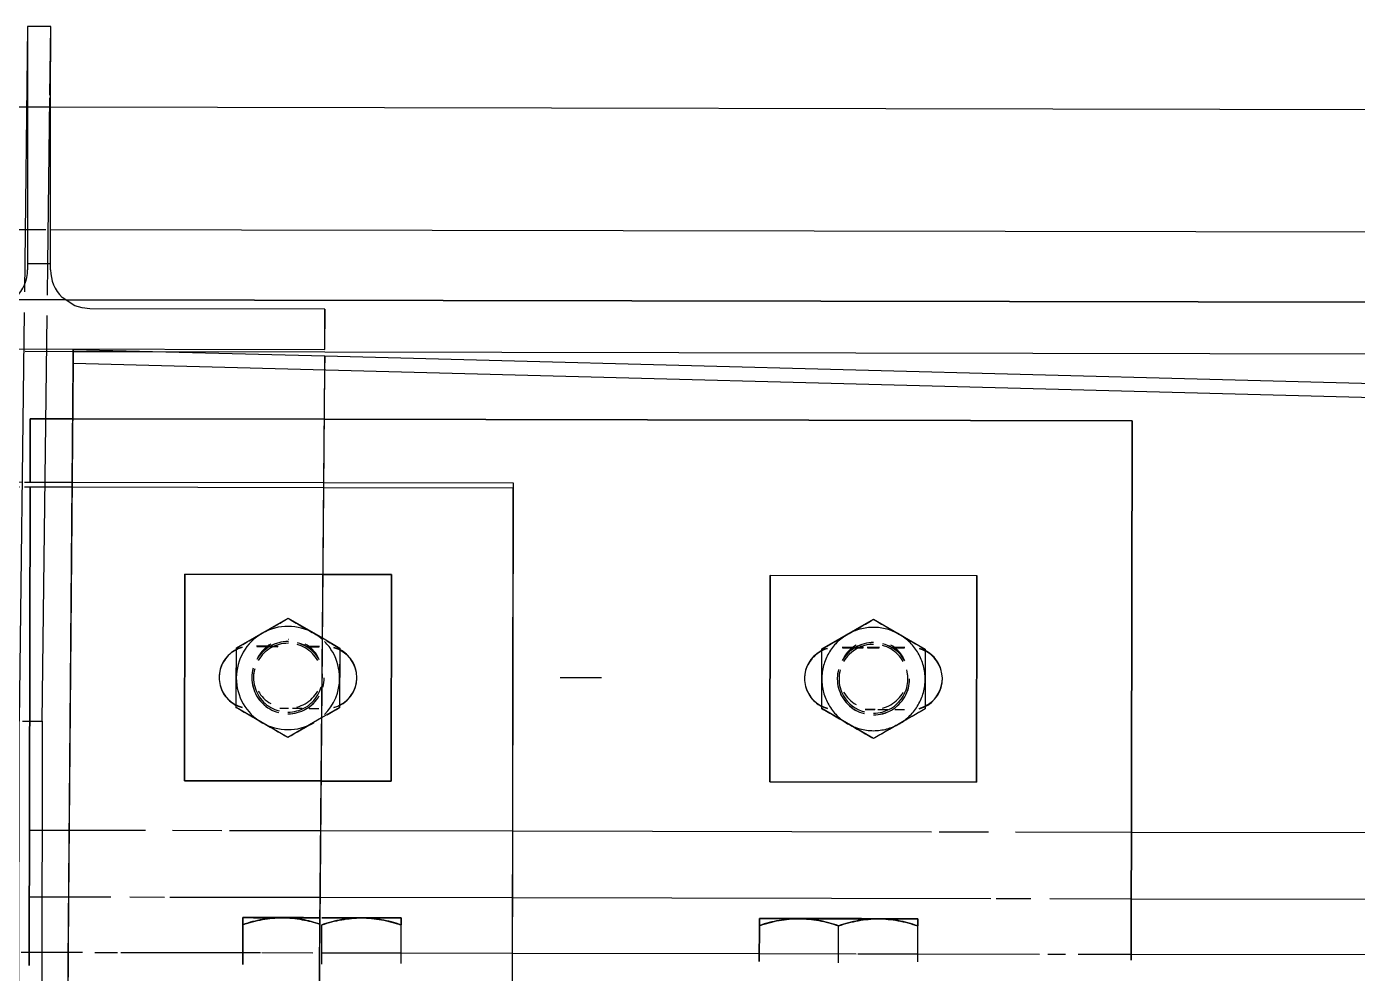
# Model space of a CAD drawing. Header units: metres. Extents: x -354 to -91, y 3 to 562.
# Drawn here: x -225.5179 to -225.1315, y 509.6448 to 509.9198 of the extents above; entities that cross this region are included whole.
import ezdxf

# ---------------------------------------------------------------- set-up
doc = ezdxf.new("R2010")
doc.units = ezdxf.units.M
doc.layers.add('A-GENM', color=7, linetype='Continuous', lineweight=25)

# ---------------------------------------------------------------- blocks, each defined once
blk = doc.blocks.new('T2DPAA-T2D-C3S-RW-M2D-100010_dwg-40802999-DRG-2873034 - CONSTRUCTION SEQUENCE STAGE A8')
at = {"color": 254, "lineweight": 25, "true_color": 0xd0d0d0}
for p, q in [((26.48764, -638.28896), (26.48472, -638.27789)), ((26.49076, -638.30079), (26.48764, -638.28896)), ((26.49473, -638.31585), (26.49217, -638.30614)), ((26.50626, -638.35954), (26.49513, -638.31736)), ((26.52052, -638.41358), (26.50626, -638.35954)), ((26.55594, -638.54784), (26.52052, -638.41358)), ((26.5589, -638.55906), (26.55634, -638.54935)), ((26.56636, -638.5873), (26.56032, -638.56441)), ((26.75524, -639.30314), (26.56636, -638.5873))]:
    blk.add_line(p, q, dxfattribs=at)
blk = doc.blocks.new('T2DPAA-T2D-PWC-RW-M2D-100010_RoadDesign_rvt-1-DRG-2873034 - CONSTRUCTION SEQUENCE STAGE A8')
at = {"color": 254, "lineweight": 25, "true_color": 0xd0d0d0, "rotation": 75.11694444444437}
blk.add_blockref('T2DPAA-T2D-C3S-RW-M2D-100010_dwg-40802999-DRG-2873034 - CONSTRUCTION SEQUENCE STAGE A8', (-1722.33704, 648.01046), dxfattribs=at)
blk = doc.blocks.new('T2D Feature Wall Adaptive V6 - 1_160 Slope-67396104-DRG-2873034 - CONSTRUCTION SEQUENCE STAGE A8')
at = {"layer": 'A-GENM', "color": 253, "true_color": 0xa3a3a3}
for p, q in [((-0.23538, 0.03014), (-0.23549, -1.16291)), ((-0.2, -1.16285), (-0.2, 0.0302)), ((-0.02547, -0.8487), (-0.0254, -0.10837)), ((0.01, -0.8487), (0.01, -0.63276)), ((-0.02547, -0.88238), (-0.02547, -0.8487)), ((0.01, -0.86417), (0.01, -0.8487)), ((0.01, -0.87294), (0.01, -0.86778)), ((0.01, -0.91071), (0.01, -0.87536)), ((-0.02547, -0.90454), (-0.02547, -0.89025)), ((-0.02549, -1.02837), (-0.02547, -0.90677)), ((0.01, -0.92806), (0.01, -0.91071)), ((0.01, -0.95671), (0.01, -0.92854)), ((0.01, -1.02837), (0.01, -0.95671)), ((-0.02549, -1.08413), (-0.02549, -1.02837)), ((0.01, -1.06071), (0.01, -1.02837)), ((0.01, -1.08371), (0.01, -1.06071)), ((-0.02549, -1.11063), (-0.02549, -1.08413)), ((0.01, -1.10112), (0.01, -1.08637)), ((0.01, -1.10671), (0.01, -1.10153)), ((0.01, -1.14205), (0.01, -1.10671)), ((-0.0255, -1.12714), (-0.02549, -1.11285)), ((-0.0255, -1.15713), (-0.0255, -1.13501)), ((0.01, -1.14963), (0.01, -1.14307)), ((0.01, -1.15737), (0.01, -1.15324)), ((-0.0255, -1.1687), (-0.0255, -1.15713)), ((0.01, -1.1687), (0.01, -1.15737)), ((-0.23549, -1.16291), (-0.2355, -1.16922)), ((-0.2, -1.16955), (-0.2, -1.16423)), ((-0.2355, -1.16922), (-0.23553, -1.48221)), ((-0.2, -1.48221), (-0.2, -1.16955)), ((0.01, -1.17108), (0.01, -1.1687))]:
    blk.add_line(p, q, dxfattribs=at)
blk = doc.blocks.new('Adaptive point Fascia Panel Bracket - Type T04-V5-DRG-2873034 - CONSTRUCTION SEQUENCE STAGE A8')
at = {"layer": 'A-GENM', "color": 253, "true_color": 0xa3a3a3}
for p, q in [((-1098.66931, 509.78752), (-1098.66928, 509.80581)), ((-1098.66927, 509.80581), (-1098.66931, 509.78752)), ((-1098.66928, 509.80581), (-1098.66927, 509.80591)), ((-1098.6569, 509.80579), (-1098.66928, 509.80581)), ((-1098.6569, 509.80589), (-1098.66927, 509.80591)), ((-1098.58389, 509.80576), (-1098.6569, 509.80589)), ((-1098.58389, 509.80566), (-1098.6569, 509.80579)), ((-1098.34928, 509.80534), (-1098.58389, 509.80576)), ((-1098.34928, 509.80524), (-1098.58389, 509.80566)), ((-1098.34955, 509.64856), (-1098.34928, 509.80524)), ((-1098.34928, 509.80524), (-1098.34955, 509.64856)), ((-1098.34928, 509.80534), (-1098.34928, 509.80524)), ((-1098.66956, 509.64704), (-1098.66931, 509.78603)), ((-1098.66931, 509.78603), (-1098.66956, 509.64704)), ((-1098.62446, 509.70073), (-1098.62436, 509.76071)), ((-1098.62436, 509.76071), (-1098.62446, 509.70071)), ((-1098.62436, 509.76073), (-1098.58428, 509.76066)), ((-1098.62436, 509.76073), (-1098.62436, 509.76071)), ((-1098.58428, 509.76064), (-1098.62436, 509.76071)), ((-1098.58428, 509.76066), (-1098.56436, 509.76062)), ((-1098.56436, 509.76061), (-1098.58428, 509.76064)), ((-1098.56436, 509.76061), (-1098.56446, 509.70063)), ((-1098.56446, 509.70061), (-1098.56436, 509.76061)), ((-1098.56436, 509.76062), (-1098.56436, 509.76061)), ((-1098.45446, 509.70043), (-1098.45436, 509.76041)), ((-1098.45436, 509.76041), (-1098.45446, 509.70041)), ((-1098.45436, 509.76043), (-1098.39436, 509.76032)), ((-1098.45436, 509.76043), (-1098.45436, 509.76041)), ((-1098.39436, 509.7603), (-1098.45436, 509.76041)), ((-1098.39436, 509.76032), (-1098.39446, 509.70032)), ((-1098.39446, 509.7003), (-1098.39436, 509.7603)), ((-1098.39436, 509.76032), (-1098.39436, 509.7603)), ((-1098.60939, 509.73935), (-1098.59438, 509.74798)), ((-1098.59438, 509.74798), (-1098.58443, 509.74221)), ((-1098.59438, 509.74798), (-1098.59438, 509.74791)), ((-1098.43939, 509.73904), (-1098.42438, 509.74768)), ((-1098.42438, 509.74768), (-1098.40939, 509.73899)), ((-1098.42438, 509.74768), (-1098.42438, 509.74761)), ((-1098.58443, 509.74221), (-1098.57939, 509.73929)), ((-1098.60942, 509.72203), (-1098.60939, 509.73935)), ((-1098.60939, 509.73935), (-1098.60939, 509.73928)), ((-1098.59964, 509.73979), (-1098.60351, 509.73979)), ((-1098.60341, 509.73969), (-1098.59974, 509.73969)), ((-1098.59974, 509.73969), (-1098.59735, 509.73968)), ((-1098.59729, 509.73978), (-1098.59964, 509.73979)), ((-1098.58527, 509.73976), (-1098.58914, 509.73977)), ((-1098.58905, 509.73967), (-1098.58537, 509.73966)), ((-1098.57939, 509.73929), (-1098.57942, 509.72197)), ((-1098.57939, 509.73929), (-1098.57939, 509.73922)), ((-1098.43943, 509.72172), (-1098.43939, 509.73904)), ((-1098.43939, 509.73904), (-1098.4394, 509.73897)), ((-1098.42964, 509.73948), (-1098.43351, 509.73949)), ((-1098.43341, 509.73939), (-1098.42974, 509.73939)), ((-1098.42974, 509.73939), (-1098.42735, 509.73938)), ((-1098.42729, 509.73948), (-1098.42964, 509.73948)), ((-1098.4227, 509.73947), (-1098.42628, 509.73948)), ((-1098.42615, 509.73938), (-1098.42275, 509.73937)), ((-1098.41527, 509.73946), (-1098.41914, 509.73947)), ((-1098.41905, 509.73937), (-1098.41537, 509.73936)), ((-1098.40939, 509.73899), (-1098.40943, 509.72167)), ((-1098.40939, 509.73899), (-1098.4094, 509.73892)), ((-1098.60439, 509.73192), (-1098.60441, 509.73078)), ((-1098.58441, 509.73054), (-1098.5844, 509.73167)), ((-1098.50341, 509.73062), (-1098.51541, 509.73064)), ((-1098.4344, 509.73161), (-1098.43441, 509.73048)), ((-1098.41441, 509.73023), (-1098.4144, 509.73137)), ((-1098.60943, 509.72196), (-1098.60942, 509.72203)), ((-1098.59444, 509.71334), (-1098.60942, 509.72203)), ((-1098.59428, 509.72168), (-1098.59681, 509.72168)), ((-1098.59678, 509.72178), (-1098.59428, 509.72178)), ((-1098.59062, 509.72167), (-1098.5931, 509.72168)), ((-1098.59297, 509.72178), (-1098.59025, 509.72177)), ((-1098.58544, 509.72166), (-1098.58823, 509.72167)), ((-1098.58819, 509.72177), (-1098.58554, 509.72176)), ((-1098.57942, 509.72197), (-1098.58464, 509.71898)), ((-1098.57942, 509.72197), (-1098.57943, 509.7219)), ((-1098.42444, 509.71304), (-1098.43943, 509.72172)), ((-1098.43943, 509.72165), (-1098.43943, 509.72172)), ((-1098.42402, 509.72138), (-1098.42681, 509.72138)), ((-1098.42679, 509.72148), (-1098.42395, 509.72148)), ((-1098.40943, 509.72167), (-1098.42444, 509.71304)), ((-1098.42062, 509.72137), (-1098.4231, 509.72137)), ((-1098.42297, 509.72147), (-1098.42025, 509.72147)), ((-1098.41544, 509.72136), (-1098.41823, 509.72136)), ((-1098.41819, 509.72146), (-1098.41554, 509.72146)), ((-1098.40943, 509.72167), (-1098.40943, 509.7216)), ((-1098.58464, 509.71898), (-1098.59444, 509.71334)), ((-1098.59444, 509.71334), (-1098.59444, 509.71327)), ((-1098.42444, 509.71304), (-1098.42444, 509.71297)), ((-1098.58479, 509.70066), (-1098.62446, 509.70073)), ((-1098.62446, 509.70071), (-1098.62446, 509.70073)), ((-1098.62446, 509.70071), (-1098.58479, 509.70064)), ((-1098.56446, 509.70063), (-1098.58479, 509.70066)), ((-1098.58479, 509.70064), (-1098.56446, 509.70061)), ((-1098.56446, 509.70063), (-1098.56446, 509.70061)), ((-1098.39446, 509.70032), (-1098.45446, 509.70043)), ((-1098.45446, 509.70041), (-1098.45446, 509.70043)), ((-1098.45446, 509.70041), (-1098.39446, 509.7003)), ((-1098.39446, 509.70032), (-1098.39446, 509.7003)), ((-1098.60754, 509.65892), (-1098.60756, 509.64731)), ((-1098.60756, 509.64731), (-1098.60754, 509.65889)), ((-1098.58456, 509.64745), (-1098.58454, 509.65889)), ((-1098.58456, 509.64745), (-1098.58454, 509.65884)), ((-1098.56156, 509.64761), (-1098.56154, 509.65883)), ((-1098.56156, 509.64761), (-1098.56154, 509.65881)), ((-1098.45754, 509.65865), (-1098.45756, 509.6482)), ((-1098.45756, 509.6482), (-1098.45754, 509.65862)), ((-1098.43456, 509.64786), (-1098.43454, 509.65862)), ((-1098.43456, 509.64786), (-1098.43454, 509.65857)), ((-1098.41156, 509.64808), (-1098.41154, 509.65857)), ((-1098.41156, 509.64808), (-1098.41154, 509.65854))]:
    blk.add_line(p, q, dxfattribs=at)
for centre, major_axis, ratio, start_param, end_param in [((-1098.59441, 509.73058), (-0.015, 0.00018), 0.99998, 4.199243, 5.246441), ((-1098.42441, 509.73028), (-0.015, 0.00018), 0.99998, 4.984642, 5.246441), ((-1098.42441, 509.73028), (-0.015, 0.00018), 0.99998, 4.722842, 4.984642), ((-1098.42441, 509.73028), (-0.015, 0.00018), 0.99998, 4.461043, 4.722843), ((-1098.42441, 509.73028), (-0.015, 0.00018), 0.99998, 4.199244, 4.461043), ((-1098.59441, 509.73058), (-0.015, 0.00018), 0.99998, 5.246441, 6.293639), ((-1098.59441, 509.73068), (-0.0105, 0.00013), 0.99998, 4.984665, 5.77004), ((-1098.5944, 509.73179), (-0.01, 0.00012), 0.99998, 5.246441, 5.50824), ((-1098.59441, 509.73066), (-0.0105, 0.00013), 0.99998, 4.984641, 5.246441), ((-1098.59441, 509.73066), (-0.01, 0.00012), 0.99998, 4.984641, 5.246441), ((-1098.59441, 509.73068), (-0.0105, 0.00013), 0.99998, 4.722865, 4.984642), ((-1098.59441, 509.73066), (-0.0105, 0.00013), 0.99998, 4.722841, 4.984641), ((-1098.59441, 509.73066), (-0.01, 0.00012), 0.99998, 4.722842, 4.984641), ((-1098.59441, 509.73068), (-0.0105, 0.00013), 0.99998, 4.711977, 4.722842), ((-1098.59441, 509.73066), (-0.0105, 0.00013), 0.99998, 4.711955, 4.722842), ((-1098.59441, 509.73066), (-0.01, 0.00012), 0.99998, 4.71132, 4.722842), ((-1098.5944, 509.73179), (-0.01, 0.00012), 0.99998, 4.712724, 4.722842), ((-1098.59441, 509.73066), (-0.01, 0.00012), 0.99998, 4.199243, 4.459077), ((-1098.59441, 509.73068), (-0.0105, 0.00013), 0.99998, 4.199267, 4.458722), ((-1098.59441, 509.73066), (-0.0105, 0.00013), 0.99998, 4.199243, 4.459171), ((-1098.5944, 509.73179), (-0.01, 0.00012), 0.99998, 3.937444, 4.199243), ((-1098.59441, 509.73058), (-0.015, 0.00018), 0.99998, 3.992688, 4.199243), ((-1098.59441, 509.73058), (-0.015, 0.00018), 0.99998, 3.675644, 3.937444), ((-1098.42441, 509.73028), (-0.015, 0.00018), 0.99998, 5.50824, 5.77004), ((-1098.42441, 509.73028), (-0.015, 0.00018), 0.99998, 5.246441, 5.508241), ((-1098.42441, 509.73038), (-0.0105, 0.00013), 0.99998, 4.984665, 5.770039), ((-1098.42441, 509.73036), (-0.01, 0.00012), 0.99998, 4.722841, 5.50824), ((-1098.4244, 509.73149), (-0.01, 0.00012), 0.99998, 5.246441, 5.508241), ((-1098.42441, 509.73036), (-0.0105, 0.00013), 0.99998, 4.722843, 5.246441), ((-1098.42441, 509.73038), (-0.0105, 0.00013), 0.99998, 4.722865, 4.984642), ((-1098.42441, 509.73036), (-0.01, 0.00012), 0.99998, 4.199243, 4.459077), ((-1098.42441, 509.73036), (-0.0105, 0.00013), 0.99998, 3.937444, 4.459171), ((-1098.42441, 509.73038), (-0.0105, 0.00013), 0.99998, 4.199267, 4.458722), ((-1098.4244, 509.73149), (-0.01, 0.00012), 0.99998, 3.937444, 4.199243), ((-1098.42441, 509.73028), (-0.015, 0.00018), 0.99998, 3.937445, 4.199244), ((-1098.42441, 509.73028), (-0.015, 0.00018), 0.99998, 3.675645, 3.937445), ((-1098.60541, 509.7308), (-0.009, 0.00011), 0.99998, 5.246441, 6.293639), ((-1098.60541, 509.7307), (-0.009, 0.00011), 0.99998, 5.508241, 5.77004), ((-1098.60541, 509.7307), (-0.009, 0.00011), 0.99998, 5.246441, 5.508241), ((-1098.60541, 509.7307), (-0.009, 0.00011), 0.99998, 4.984641, 5.246441), ((-1098.60541, 509.7308), (-0.009, 0.00011), 0.99998, 4.984641, 5.246441), ((-1098.59441, 509.73066), (-0.0105, 0.00013), 0.99998, 5.50824, 5.77004), ((-1098.59441, 509.73066), (-0.01, 0.00012), 0.99998, 5.50824, 5.77004), ((-1098.5944, 509.73179), (-0.01, 0.00012), 0.99998, 5.50824, 5.77004), ((-1098.59441, 509.73066), (-0.0105, 0.00013), 0.99998, 5.246441, 5.508241), ((-1098.59441, 509.73066), (-0.01, 0.00012), 0.99998, 5.246441, 5.50824), ((-1098.59441, 509.73066), (-0.01, 0.00012), 0.99998, 3.937443, 4.199242), ((-1098.59441, 509.73068), (-0.0105, 0.00013), 0.99998, 3.675645, 4.199244), ((-1098.59441, 509.73066), (-0.0105, 0.00013), 0.99998, 3.937444, 4.199244), ((-1098.59441, 509.73066), (-0.01, 0.00012), 0.99998, 3.675644, 3.937443), ((-1098.5944, 509.73179), (-0.01, 0.00012), 0.99998, 3.675645, 3.937444), ((-1098.59441, 509.73066), (-0.0105, 0.00013), 0.99998, 3.675645, 3.937444), ((-1098.59441, 509.73058), (-0.015, 0.00018), 0.99998, 3.152046, 3.675644), ((-1098.58341, 509.73066), (-0.009, 0.00011), 0.99998, 1.843049, 4.461043), ((-1098.58341, 509.73076), (-0.009, 0.00011), 0.99998, 4.199244, 4.461043), ((-1098.58341, 509.73076), (-0.009, 0.00011), 0.99998, 3.937444, 4.199244), ((-1098.58341, 509.73076), (-0.009, 0.00011), 0.99998, 3.675645, 3.937444), ((-1098.43541, 509.7305), (-0.009, 0.00011), 0.99998, 5.246441, 6.293638), ((-1098.43541, 509.7304), (-0.009, 0.00011), 0.99998, 5.508241, 5.77004), ((-1098.43541, 509.7304), (-0.009, 0.00011), 0.99998, 4.984641, 5.50824), ((-1098.43541, 509.7305), (-0.009, 0.00011), 0.99998, 4.984641, 5.246441), ((-1098.42441, 509.73028), (-0.015, 0.00018), 0.99998, 5.77004, 6.031839), ((-1098.42441, 509.73036), (-0.0105, 0.00013), 0.99998, 5.50824, 5.77004), ((-1098.42441, 509.73036), (-0.01, 0.00012), 0.99998, 5.50824, 5.77004), ((-1098.4244, 509.73149), (-0.01, 0.00012), 0.99998, 5.508241, 5.77004), ((-1098.42441, 509.73036), (-0.0105, 0.00013), 0.99998, 5.246441, 5.508241), ((-1098.42441, 509.73036), (-0.01, 0.00012), 0.99998, 3.937444, 4.199243), ((-1098.42441, 509.73038), (-0.0105, 0.00013), 0.99998, 3.675645, 4.199244), ((-1098.42441, 509.73036), (-0.01, 0.00012), 0.99998, 3.675644, 3.937443), ((-1098.4244, 509.73149), (-0.01, 0.00012), 0.99998, 3.675645, 3.937444), ((-1098.42441, 509.73036), (-0.0105, 0.00013), 0.99998, 3.675645, 3.937444), ((-1098.42441, 509.73028), (-0.015, 0.00018), 0.99998, 3.413846, 3.675645), ((-1098.41341, 509.73036), (-0.009, 0.00011), 0.99998, 1.84305, 4.199244), ((-1098.41341, 509.73046), (-0.009, 0.00011), 0.99998, 4.199243, 4.461043), ((-1098.41341, 509.73036), (-0.009, 0.00011), 0.99998, 4.199243, 4.461043), ((-1098.41341, 509.73046), (-0.009, 0.00011), 0.99998, 3.413845, 4.199243), ((-1098.60541, 509.7307), (-0.009, 0.00011), 0.99998, 6.03184, 6.283186), ((-1098.60541, 509.7307), (-0.009, 0.00011), 0.99998, 5.77004, 6.031839), ((-1098.59441, 509.73068), (-0.0105, 0.00013), 0.99998, 6.033648, 6.283186), ((-1098.59441, 509.73066), (-0.0105, 0.00013), 0.99998, 6.031839, 6.283185), ((-1098.59441, 509.73066), (-0.01, 0.00012), 0.99998, 6.03184, 6.283186), ((-1098.58341, 509.73076), (-0.009, 0.00011), 0.99998, 3.413845, 3.675645), ((-1098.43541, 509.7304), (-0.009, 0.00011), 0.99998, 6.031839, 6.555438), ((-1098.43541, 509.7304), (-0.009, 0.00011), 0.99998, 5.77004, 6.03184), ((-1098.42441, 509.73028), (-0.015, 0.00018), 0.99998, 6.031839, 6.293639), ((-1098.42441, 509.73038), (-0.0105, 0.00013), 0.99998, 6.033648, 6.283186), ((-1098.42441, 509.73036), (-0.0105, 0.00013), 0.99998, 6.031839, 6.283185), ((-1098.42441, 509.73036), (-0.01, 0.00012), 0.99998, 6.031839, 6.293638), ((-1098.42441, 509.73036), (-0.01, 0.00012), 0.99998, 3.167737, 3.413845), ((-1098.42441, 509.73028), (-0.015, 0.00018), 0.99998, 3.152046, 3.413845), ((-1098.60541, 509.7307), (-0.009, 0.00011), 0.99998, 0.000001, 0.010454), ((-1098.60541, 509.7307), (-0.009, 0.00011), 0.99998, 0.010453, 0.272253), ((-1098.60541, 509.7308), (-0.009, 0.00011), 0.99998, 0.272253, 1.31945), ((-1098.59441, 509.73058), (-0.015, 0.00018), 0.99998, 0.010453, 1.057651), ((-1098.59441, 509.73068), (-0.0105, 0.00013), 0.99998, 0, 0.010453), ((-1098.59441, 509.73066), (-0.0105, 0.00013), 0.99998, 6.283185, 6.293638), ((-1098.59441, 509.73068), (-0.0105, 0.00013), 0.99998, 0.012258, 0.272252), ((-1098.59441, 509.73066), (-0.0105, 0.00013), 0.99998, 0.010453, 0.272252), ((-1098.59441, 509.73066), (-0.01, 0.00012), 0.99998, 0.000001, 0.010454), ((-1098.59441, 509.73066), (-0.01, 0.00012), 0.99998, 0.010454, 0.272253), ((-1098.5944, 509.73179), (-0.01, 0.00012), 0.99998, 6.283185, 6.293638), ((-1098.59441, 509.73066), (-0.01, 0.00012), 0.99998, 3.141592, 3.152045), ((-1098.5944, 509.73179), (-0.01, 0.00012), 0.99998, 3.141593, 3.152046), ((-1098.59441, 509.73066), (-0.0105, 0.00013), 0.99998, 2.890247, 3.152046), ((-1098.59441, 509.73068), (-0.0105, 0.00013), 0.99998, 2.890246, 3.141593), ((-1098.59441, 509.73068), (-0.0105, 0.00013), 0.99998, 3.141593, 3.152046), ((-1098.59441, 509.73058), (-0.015, 0.00018), 0.99998, 2.366647, 3.152046), ((-1098.58341, 509.73076), (-0.009, 0.00011), 0.99998, 2.628447, 2.890246), ((-1098.58341, 509.73076), (-0.009, 0.00011), 0.99998, 2.890247, 3.141593), ((-1098.58341, 509.73076), (-0.009, 0.00011), 0.99998, 3.141593, 3.152046), ((-1098.42441, 509.73028), (-0.015, 0.00018), 0.99998, 0.010453, 0.272253), ((-1098.42441, 509.73038), (-0.0105, 0.00013), 0.99998, 0, 0.010453), ((-1098.42441, 509.73036), (-0.0105, 0.00013), 0.99998, 6.283185, 6.293638), ((-1098.42441, 509.73038), (-0.0105, 0.00013), 0.99998, 0.012259, 0.272253), ((-1098.42441, 509.73036), (-0.0105, 0.00013), 0.99998, 0.010454, 0.534052), ((-1098.42441, 509.73036), (-0.01, 0.00012), 0.99998, 0.010454, 0.272253), ((-1098.4244, 509.73149), (-0.01, 0.00012), 0.99998, 6.283185, 6.293638), ((-1098.42441, 509.73036), (-0.01, 0.00012), 0.99998, 2.890247, 3.141593), ((-1098.42441, 509.73036), (-0.01, 0.00012), 0.99998, 3.141593, 3.152046), ((-1098.4244, 509.73149), (-0.01, 0.00012), 0.99998, 3.141593, 3.152046), ((-1098.42441, 509.73036), (-0.0105, 0.00013), 0.99998, 2.890246, 3.152046), ((-1098.42441, 509.73038), (-0.0105, 0.00013), 0.99998, 2.890246, 3.141593), ((-1098.42441, 509.73038), (-0.0105, 0.00013), 0.99998, 3.141593, 3.152046), ((-1098.41341, 509.73046), (-0.009, 0.00011), 0.99998, 1.84305, 3.141593), ((-1098.42441, 509.73028), (-0.015, 0.00018), 0.99998, 2.890246, 3.152046), ((-1098.41341, 509.73046), (-0.009, 0.00011), 0.99998, 3.141593, 3.152046), ((-1098.60541, 509.7307), (-0.009, 0.00011), 0.99998, 0.272254, 0.534053), ((-1098.60541, 509.7307), (-0.009, 0.00011), 0.99998, 0.534053, 0.795852), ((-1098.59441, 509.73066), (-0.0105, 0.00013), 0.99998, 0.272253, 0.534052), ((-1098.59441, 509.73068), (-0.0105, 0.00013), 0.99998, 0.274189, 0.534052), ((-1098.59441, 509.73066), (-0.01, 0.00012), 0.99998, 0.272254, 0.534053), ((-1098.59441, 509.73068), (-0.0105, 0.00013), 0.99998, 0.534052, 0.795852), ((-1098.59441, 509.73066), (-0.0105, 0.00013), 0.99998, 0.534052, 0.795852), ((-1098.59441, 509.73066), (-0.01, 0.00012), 0.99998, 0.534053, 0.795852), ((-1098.5944, 509.73179), (-0.01, 0.00012), 0.99998, 0.534052, 0.795852), ((-1098.5944, 509.73179), (-0.01, 0.00012), 0.99998, 0.795852, 1.057651), ((-1098.5944, 509.73179), (-0.01, 0.00012), 0.99998, 2.104849, 2.366649), ((-1098.59441, 509.73066), (-0.01, 0.00012), 0.99998, 2.366647, 2.628447), ((-1098.5944, 509.73179), (-0.01, 0.00012), 0.99998, 2.366648, 2.628448), ((-1098.59441, 509.73068), (-0.0105, 0.00013), 0.99998, 2.366647, 2.628447), ((-1098.59441, 509.73066), (-0.0105, 0.00013), 0.99998, 2.366648, 2.628448), ((-1098.59441, 509.73066), (-0.01, 0.00012), 0.99998, 2.628447, 2.890246), ((-1098.58341, 509.73076), (-0.009, 0.00011), 0.99998, 2.366647, 2.628447), ((-1098.43541, 509.7305), (-0.009, 0.00011), 0.99998, 0.272252, 1.31945), ((-1098.43541, 509.7304), (-0.009, 0.00011), 0.99998, 0.272253, 0.534052), ((-1098.43541, 509.7304), (-0.009, 0.00011), 0.99998, 0.534052, 0.795851), ((-1098.42441, 509.73028), (-0.015, 0.00018), 0.99998, 0.272252, 0.534052), ((-1098.42441, 509.73038), (-0.0105, 0.00013), 0.99998, 0.27419, 0.534053), ((-1098.42441, 509.73036), (-0.01, 0.00012), 0.99998, 0.272252, 0.534051), ((-1098.42441, 509.73038), (-0.0105, 0.00013), 0.99998, 0.534052, 0.795852), ((-1098.42441, 509.73036), (-0.0105, 0.00013), 0.99998, 0.534051, 0.795851), ((-1098.42441, 509.73036), (-0.01, 0.00012), 0.99998, 0.534051, 1.319449), ((-1098.4244, 509.73149), (-0.01, 0.00012), 0.99998, 0.534052, 0.795851), ((-1098.42441, 509.73036), (-0.01, 0.00012), 0.99998, 1.843049, 2.628447), ((-1098.4244, 509.73149), (-0.01, 0.00012), 0.99998, 2.366647, 2.628447), ((-1098.42441, 509.73038), (-0.0105, 0.00013), 0.99998, 2.366648, 2.888307), ((-1098.42441, 509.73036), (-0.0105, 0.00013), 0.99998, 2.366647, 2.890246), ((-1098.42441, 509.73036), (-0.01, 0.00012), 0.99998, 2.628447, 2.890246), ((-1098.42441, 509.73028), (-0.015, 0.00018), 0.99998, 2.628447, 2.890246), ((-1098.60541, 509.7307), (-0.009, 0.00011), 0.99998, 0.795851, 1.057651), ((-1098.60541, 509.7307), (-0.009, 0.00011), 0.99998, 1.05765, 1.31945), ((-1098.59441, 509.73068), (-0.0105, 0.00013), 0.99998, 0.795851, 1.319426), ((-1098.59441, 509.73066), (-0.0105, 0.00013), 0.99998, 0.795852, 1.057651), ((-1098.59441, 509.73066), (-0.01, 0.00012), 0.99998, 0.795852, 1.057652), ((-1098.59441, 509.73066), (-0.0105, 0.00013), 0.99998, 1.057651, 1.31945), ((-1098.59441, 509.73066), (-0.01, 0.00012), 0.99998, 1.057651, 1.31945), ((-1098.59441, 509.73066), (-0.01, 0.00012), 0.99998, 1.58125, 1.843049), ((-1098.5944, 509.73179), (-0.01, 0.00012), 0.99998, 1.581249, 1.594958), ((-1098.59441, 509.73066), (-0.01, 0.00012), 0.99998, 1.843049, 2.104849), ((-1098.5944, 509.73179), (-0.01, 0.00012), 0.99998, 1.843049, 2.104848), ((-1098.59441, 509.73068), (-0.0105, 0.00013), 0.99998, 1.843049, 2.104825), ((-1098.59441, 509.73066), (-0.0105, 0.00013), 0.99998, 1.843049, 2.104849), ((-1098.59441, 509.73066), (-0.01, 0.00012), 0.99998, 2.104848, 2.366648), ((-1098.59441, 509.73068), (-0.0105, 0.00013), 0.99998, 2.104849, 2.366648), ((-1098.59441, 509.73066), (-0.0105, 0.00013), 0.99998, 2.104849, 2.366648), ((-1098.58341, 509.73076), (-0.009, 0.00011), 0.99998, 1.843048, 2.104848), ((-1098.58341, 509.73076), (-0.009, 0.00011), 0.99998, 2.104848, 2.366647), ((-1098.43541, 509.7304), (-0.009, 0.00011), 0.99998, 0.795852, 1.057651), ((-1098.43541, 509.7304), (-0.009, 0.00011), 0.99998, 1.057651, 1.31945), ((-1098.42441, 509.73028), (-0.015, 0.00018), 0.99998, 0.534052, 0.795851), ((-1098.42441, 509.73038), (-0.0105, 0.00013), 0.99998, 0.795852, 1.319427), ((-1098.42441, 509.73036), (-0.0105, 0.00013), 0.99998, 0.795851, 1.31945), ((-1098.4244, 509.73149), (-0.01, 0.00012), 0.99998, 0.795852, 1.057651), ((-1098.42441, 509.73036), (-0.0105, 0.00013), 0.99998, 1.58125, 2.104849), ((-1098.42441, 509.73036), (-0.01, 0.00012), 0.99998, 1.58125, 1.84305), ((-1098.4244, 509.73149), (-0.01, 0.00012), 0.99998, 1.843048, 2.104848), ((-1098.42441, 509.73038), (-0.0105, 0.00013), 0.99998, 1.843049, 2.104825), ((-1098.4244, 509.73149), (-0.01, 0.00012), 0.99998, 2.104848, 2.366647), ((-1098.42441, 509.73038), (-0.0105, 0.00013), 0.99998, 2.104849, 2.366648), ((-1098.42441, 509.73036), (-0.0105, 0.00013), 0.99998, 2.104848, 2.366647), ((-1098.42441, 509.73028), (-0.015, 0.00018), 0.99998, 2.366648, 2.628447), ((-1098.59441, 509.73058), (-0.015, 0.00018), 0.99998, 1.057651, 2.104849), ((-1098.59441, 509.73066), (-0.0105, 0.00013), 0.99998, 1.58125, 1.843049), ((-1098.59441, 509.73068), (-0.0105, 0.00013), 0.99998, 1.581249, 1.595705), ((-1098.59441, 509.73068), (-0.0105, 0.00013), 0.99998, 1.595704, 1.843026), ((-1098.42441, 509.73028), (-0.015, 0.00018), 0.99998, 0.795851, 1.05765), ((-1098.42441, 509.73028), (-0.015, 0.00018), 0.99998, 1.05765, 1.31945), ((-1098.42441, 509.73038), (-0.0105, 0.00013), 0.99998, 1.58125, 1.843027), ((-1098.42441, 509.73028), (-0.015, 0.00018), 0.99998, 1.843049, 2.104848), ((-1098.42441, 509.73028), (-0.015, 0.00018), 0.99998, 2.104848, 2.366648), ((-1098.42441, 509.73028), (-0.015, 0.00018), 0.99998, 1.31945, 1.581249), ((-1098.42441, 509.73028), (-0.015, 0.00018), 0.99998, 1.58125, 1.843049), ((-1098.58454, 509.66092), (-0.023, 0.00004), 0.000906, 5.236053, 6.281616), ((-1098.58454, 509.66092), (-0.023, 0.00004), 0.000906, 0.000065, 1.047263), ((-1098.58454, 509.66092), (-0.023, 0.00004), 0.000906, 5.152914, 5.236053), ((-1098.58454, 509.66092), (-0.023, 0.00004), 0.000906, 1.047263, 1.130278), ((-1098.58454, 509.66092), (-0.023, 0.00004), 0.000906, 4.738732, 5.152914), ((-1098.58454, 509.66092), (-0.023, 0.00004), 0.000906, 1.130278, 1.544439), ((-1098.58454, 509.66092), (-0.023, 0.00004), 0.000906, 4.450655, 4.712454), ((-1098.58454, 509.66092), (-0.023, 0.00004), 0.000906, 1.570862, 2.09446), ((-1098.58454, 509.66092), (-0.023, 0.00004), 0.000906, 4.188856, 4.450655), ((-1098.58454, 509.66092), (-0.023, 0.00004), 0.000906, 3.143162, 4.188856), ((-1098.58454, 509.66092), (-0.023, 0.00004), 0.000906, 2.09446, 2.879859), ((-1098.58454, 509.66092), (-0.023, 0.00004), 0.000906, 2.879859, 3.141658), ((-1098.43454, 509.66065), (-0.023, 0.00004), 0.000906, 6.021451, 6.281616), ((-1098.43454, 509.66065), (-0.023, 0.00004), 0.000906, 0.000065, 0.261865), ((-1098.43454, 509.66065), (-0.023, 0.00004), 0.000906, 5.759652, 6.021451), ((-1098.43454, 509.66065), (-0.023, 0.00004), 0.000906, 0.261865, 0.523664), ((-1098.43454, 509.66065), (-0.023, 0.00004), 0.000906, 5.497852, 5.759652), ((-1098.43454, 509.66065), (-0.023, 0.00004), 0.000906, 0.523664, 0.785463), ((-1098.43454, 509.66065), (-0.023, 0.00004), 0.000906, 5.236053, 5.497852), ((-1098.43454, 509.66065), (-0.023, 0.00004), 0.000906, 0.785463, 1.047263), ((-1098.43454, 509.66065), (-0.023, 0.00004), 0.000906, 4.974254, 5.236053), ((-1098.43454, 509.66065), (-0.023, 0.00004), 0.000906, 1.047263, 1.309062), ((-1098.43454, 509.66065), (-0.023, 0.00004), 0.000906, 4.712454, 4.974254), ((-1098.43454, 509.66065), (-0.023, 0.00004), 0.000906, 1.309062, 1.570862), ((-1098.43454, 509.66065), (-0.023, 0.00004), 0.000906, 4.464765, 4.712454), ((-1098.43454, 509.66065), (-0.023, 0.00004), 0.000906, 1.570862, 1.818426), ((-1098.43454, 509.66065), (-0.023, 0.00004), 0.000906, 4.450655, 4.464765), ((-1098.43454, 509.66065), (-0.023, 0.00004), 0.000906, 1.818426, 1.832661), ((-1098.43454, 509.66065), (-0.023, 0.00004), 0.000906, 4.188856, 4.450655), ((-1098.43454, 509.66065), (-0.023, 0.00004), 0.000906, 1.832661, 2.09446), ((-1098.43454, 509.66065), (-0.023, 0.00004), 0.000906, 3.927056, 4.188856), ((-1098.43454, 509.66065), (-0.023, 0.00004), 0.000906, 2.09446, 2.35626), ((-1098.43454, 509.66065), (-0.023, 0.00004), 0.000906, 3.665257, 3.927056), ((-1098.43454, 509.66065), (-0.023, 0.00004), 0.000906, 2.35626, 2.618059), ((-1098.43454, 509.66065), (-0.023, 0.00004), 0.000906, 3.403457, 3.665257), ((-1098.43454, 509.66065), (-0.023, 0.00004), 0.000906, 2.618059, 2.879859), ((-1098.43454, 509.66065), (-0.023, 0.00004), 0.000906, 3.143162, 3.403457), ((-1098.43454, 509.66065), (-0.023, 0.00004), 0.000906, 2.879859, 3.141658)]:
    blk.add_ellipse(centre, major_axis=major_axis, ratio=ratio, start_param=start_param, end_param=end_param, dxfattribs=at)
for points in [[(-1098.60189, 509.74358), (-1098.60063, 509.74431), (-1098.59812, 509.74575), (-1098.59562, 509.74719), (-1098.59438, 509.74791)], [(-1098.59438, 509.74791), (-1098.59314, 509.74719), (-1098.59065, 509.74574), (-1098.58815, 509.74429), (-1098.58689, 509.74356)], [(-1098.43189, 509.74328), (-1098.43063, 509.74401), (-1098.42937, 509.74473), (-1098.42812, 509.74545)], [(-1098.42812, 509.74545), (-1098.42687, 509.74617), (-1098.42562, 509.74689), (-1098.42438, 509.74761)], [(-1098.42438, 509.74761), (-1098.42314, 509.74689), (-1098.4219, 509.74616), (-1098.42065, 509.74544)], [(-1098.42065, 509.74544), (-1098.4194, 509.74471), (-1098.41815, 509.74398), (-1098.41689, 509.74326)], [(-1098.60939, 509.73928), (-1098.60815, 509.73999), (-1098.60566, 509.74142), (-1098.60315, 509.74286), (-1098.60189, 509.74358)], [(-1098.58689, 509.74356), (-1098.58607, 509.74308), (-1098.58525, 509.74261), (-1098.58443, 509.74214)], [(-1098.58313, 509.74138), (-1098.58188, 509.74066), (-1098.58063, 509.73994), (-1098.57939, 509.73922)], [(-1098.4394, 509.73897), (-1098.43815, 509.73969), (-1098.43691, 509.7404), (-1098.43565, 509.74112)], [(-1098.43565, 509.74112), (-1098.4344, 509.74184), (-1098.43315, 509.74256), (-1098.43189, 509.74328)], [(-1098.41689, 509.74326), (-1098.41563, 509.74253), (-1098.41438, 509.7418), (-1098.41313, 509.74108)], [(-1098.41313, 509.74108), (-1098.41188, 509.74036), (-1098.41063, 509.73964), (-1098.4094, 509.73892)], [(-1098.60941, 509.73061), (-1098.60941, 509.73206), (-1098.6094, 509.73496), (-1098.6094, 509.73784), (-1098.60939, 509.73928)], [(-1098.57939, 509.73922), (-1098.5794, 509.73779), (-1098.5794, 509.73635), (-1098.5794, 509.7349)], [(-1098.4394, 509.73465), (-1098.4394, 509.7361), (-1098.4394, 509.73754), (-1098.4394, 509.73897)], [(-1098.4094, 509.73892), (-1098.4094, 509.73749), (-1098.4094, 509.73604), (-1098.4094, 509.7346)], [(-1098.5794, 509.7349), (-1098.57941, 509.73346), (-1098.57941, 509.73201), (-1098.57941, 509.73055)], [(-1098.43941, 509.73031), (-1098.43941, 509.73176), (-1098.43941, 509.73321), (-1098.4394, 509.73465)], [(-1098.4094, 509.7346), (-1098.40941, 509.73316), (-1098.40941, 509.73171), (-1098.40941, 509.73025)], [(-1098.60943, 509.72196), (-1098.60942, 509.72339), (-1098.60942, 509.72626), (-1098.60941, 509.72915), (-1098.60941, 509.73061)], [(-1098.57941, 509.73055), (-1098.57941, 509.7291), (-1098.57942, 509.72621), (-1098.57942, 509.72333), (-1098.57943, 509.7219)], [(-1098.43942, 509.72596), (-1098.43942, 509.7274), (-1098.43941, 509.72885), (-1098.43941, 509.73031)], [(-1098.40941, 509.73025), (-1098.40941, 509.7288), (-1098.40942, 509.72735), (-1098.40942, 509.72591)], [(-1098.43943, 509.72165), (-1098.43942, 509.72308), (-1098.43942, 509.72452), (-1098.43942, 509.72596)], [(-1098.40942, 509.72591), (-1098.40942, 509.72447), (-1098.40942, 509.72303), (-1098.40943, 509.7216)], [(-1098.60193, 509.7176), (-1098.60319, 509.71833), (-1098.6057, 509.71979), (-1098.60819, 509.72123), (-1098.60943, 509.72196)], [(-1098.57943, 509.7219), (-1098.58067, 509.72119), (-1098.58191, 509.72047), (-1098.58317, 509.71975)], [(-1098.43569, 509.71948), (-1098.43694, 509.72021), (-1098.43819, 509.72093), (-1098.43943, 509.72165)], [(-1098.40943, 509.7216), (-1098.41067, 509.72088), (-1098.41191, 509.72016), (-1098.41317, 509.71944)], [(-1098.59444, 509.71327), (-1098.59568, 509.71399), (-1098.59817, 509.71542), (-1098.60068, 509.71688), (-1098.60193, 509.7176)], [(-1098.58693, 509.71758), (-1098.58819, 509.71685), (-1098.59071, 509.71541), (-1098.5932, 509.71398), (-1098.59444, 509.71327)], [(-1098.43193, 509.7173), (-1098.43319, 509.71803), (-1098.43444, 509.71876), (-1098.43569, 509.71948)], [(-1098.42817, 509.71512), (-1098.42942, 509.71585), (-1098.43068, 509.71657), (-1098.43193, 509.7173)], [(-1098.41693, 509.71728), (-1098.41819, 509.71655), (-1098.41945, 509.71583), (-1098.4207, 509.71511)], [(-1098.41317, 509.71944), (-1098.41442, 509.71872), (-1098.41567, 509.718), (-1098.41693, 509.71728)], [(-1098.42444, 509.71297), (-1098.42568, 509.71368), (-1098.42693, 509.7144), (-1098.42817, 509.71512)], [(-1098.4207, 509.71511), (-1098.42195, 509.71439), (-1098.4232, 509.71368), (-1098.42444, 509.71297)], [(-1098.60754, 509.66042), (-1098.60754, 509.66076), (-1098.60754, 509.66094), (-1098.60754, 509.66096)], [(-1098.60754, 509.66096), (-1098.60754, 509.66093), (-1098.60754, 509.66075), (-1098.60754, 509.6604)], [(-1098.59604, 509.66095), (-1098.59797, 509.66094), (-1098.60182, 509.66058), (-1098.60564, 509.65958), (-1098.60754, 509.65892)], [(-1098.60754, 509.65892), (-1098.60754, 509.65958), (-1098.60754, 509.66008), (-1098.60754, 509.66042)], [(-1098.60754, 509.6604), (-1098.60754, 509.66006), (-1098.60754, 509.65956), (-1098.60754, 509.65889)], [(-1098.60754, 509.65889), (-1098.60564, 509.65955), (-1098.60373, 509.66005), (-1098.60181, 509.66039)], [(-1098.60181, 509.66039), (-1098.5999, 509.66072), (-1098.59797, 509.6609), (-1098.59604, 509.66092)], [(-1098.59604, 509.66092), (-1098.5941, 509.66089), (-1098.59218, 509.66071), (-1098.59026, 509.66036)], [(-1098.59026, 509.66036), (-1098.58855, 509.66005), (-1098.58685, 509.65961), (-1098.58515, 509.65905)], [(-1098.57304, 509.66091), (-1098.57497, 509.6609), (-1098.57882, 509.66054), (-1098.58264, 509.65954), (-1098.58454, 509.65889)], [(-1098.58454, 509.65884), (-1098.58264, 509.6595), (-1098.58073, 509.66), (-1098.57881, 509.66034)], [(-1098.57881, 509.66034), (-1098.57689, 509.66068), (-1098.57497, 509.66086), (-1098.57304, 509.66088)], [(-1098.56727, 509.66035), (-1098.56918, 509.6607), (-1098.57111, 509.66089), (-1098.57304, 509.66091)], [(-1098.57304, 509.66088), (-1098.5711, 509.66085), (-1098.56918, 509.66067), (-1098.56726, 509.66032)], [(-1098.56154, 509.65883), (-1098.56344, 509.6595), (-1098.56535, 509.66001), (-1098.56727, 509.66035)], [(-1098.56726, 509.66032), (-1098.56535, 509.65998), (-1098.56344, 509.65947), (-1098.56154, 509.65881)], [(-1098.56154, 509.66032), (-1098.56154, 509.66067), (-1098.56154, 509.66085), (-1098.56154, 509.66088)], [(-1098.56154, 509.66088), (-1098.56154, 509.66086), (-1098.56154, 509.66068), (-1098.56154, 509.66033)], [(-1098.56154, 509.66033), (-1098.56154, 509.65999), (-1098.56154, 509.65949), (-1098.56154, 509.65883)], [(-1098.56154, 509.65881), (-1098.56154, 509.65947), (-1098.56154, 509.65998), (-1098.56154, 509.66032)], [(-1098.45754, 509.66015), (-1098.45754, 509.66049), (-1098.45754, 509.66067), (-1098.45754, 509.66069)], [(-1098.45754, 509.66069), (-1098.45754, 509.66067), (-1098.45754, 509.66048), (-1098.45754, 509.66014)], [(-1098.45181, 509.66015), (-1098.45373, 509.65981), (-1098.45564, 509.65931), (-1098.45754, 509.65865)], [(-1098.45754, 509.65865), (-1098.45754, 509.65931), (-1098.45754, 509.65981), (-1098.45754, 509.66015)], [(-1098.45754, 509.66014), (-1098.45754, 509.65979), (-1098.45754, 509.65929), (-1098.45754, 509.65862)], [(-1098.45754, 509.65862), (-1098.45564, 509.65928), (-1098.45373, 509.65978), (-1098.45181, 509.66012)], [(-1098.44604, 509.66069), (-1098.44797, 509.66067), (-1098.4499, 509.66049), (-1098.45181, 509.66015)], [(-1098.45181, 509.66012), (-1098.4499, 509.66046), (-1098.44797, 509.66063), (-1098.44604, 509.66065)], [(-1098.44027, 509.66013), (-1098.44218, 509.66048), (-1098.44411, 509.66066), (-1098.44604, 509.66069)], [(-1098.44604, 509.66065), (-1098.4441, 509.66063), (-1098.44218, 509.66044), (-1098.44026, 509.66009)], [(-1098.43454, 509.65862), (-1098.43644, 509.65928), (-1098.43835, 509.65979), (-1098.44027, 509.66013)], [(-1098.44026, 509.66009), (-1098.43835, 509.65975), (-1098.43644, 509.65924), (-1098.43454, 509.65857)], [(-1098.42882, 509.66011), (-1098.43073, 509.65978), (-1098.43264, 509.65928), (-1098.43454, 509.65862)], [(-1098.43454, 509.65857), (-1098.43264, 509.65923), (-1098.43073, 509.65973), (-1098.42881, 509.66007)], [(-1098.42304, 509.66065), (-1098.42497, 509.66063), (-1098.4269, 509.66045), (-1098.42882, 509.66011)], [(-1098.42881, 509.66007), (-1098.4269, 509.66041), (-1098.42497, 509.66059), (-1098.42304, 509.66061)], [(-1098.42881, 509.66007), (-1098.4269, 509.66041), (-1098.42497, 509.66059), (-1098.42304, 509.66061)], [(-1098.41727, 509.66009), (-1098.41918, 509.66043), (-1098.42111, 509.66062), (-1098.42304, 509.66065)], [(-1098.42304, 509.66061), (-1098.4211, 509.66059), (-1098.41918, 509.6604), (-1098.41726, 509.66006)], [(-1098.41154, 509.65857), (-1098.41344, 509.65923), (-1098.41535, 509.65974), (-1098.41727, 509.66009)], [(-1098.41726, 509.66006), (-1098.41535, 509.65971), (-1098.41344, 509.65921), (-1098.41154, 509.65854)], [(-1098.41154, 509.66006), (-1098.41154, 509.6604), (-1098.41154, 509.66058), (-1098.41154, 509.66061)], [(-1098.41154, 509.66061), (-1098.41154, 509.66059), (-1098.41154, 509.66041), (-1098.41154, 509.66007)], [(-1098.41154, 509.66007), (-1098.41154, 509.65973), (-1098.41154, 509.65923), (-1098.41154, 509.65857)], [(-1098.41154, 509.65854), (-1098.41154, 509.65921), (-1098.41154, 509.65971), (-1098.41154, 509.66006)]]:
    blk.add_open_spline(points, degree=3, dxfattribs=at)
blk.add_open_spline([(-1098.58515, 509.65909), (-1098.58685, 509.65966), (-1098.59046, 509.66058), (-1098.59411, 509.66093), (-1098.59604, 509.66095)], degree=3, knots=[0.0532936, 0.0532936, 0.0532936, 0.0532936, 0.5, 1, 1, 1, 1], dxfattribs=at)
blk = doc.blocks.new('Barrier-Precast-MPB-03-B - Typical-63995089-DRG-2873034 - CONSTRUCTION SEQUENCE STAGE A8')
at = {"layer": 'A-GENM', "color": 253, "true_color": 0xa3a3a3}
for p, q in [((-0.57971, 3.59538), (-0.57967, 2.40671)), ((-0.57967, 2.40671), (-0.57971, 3.59538)), ((-0.56468, 2.48196), (-0.56471, 3.5954)), ((-0.56467, 2.48196), (-0.56471, 3.5954)), ((-0.56468, 2.42875), (-0.56468, 2.48196)), ((-0.56467, 2.42897), (-0.56467, 2.48196)), ((-0.56468, 2.40892), (-0.56468, 2.42875)), ((-0.56467, 2.40892), (-0.56467, 2.42897)), ((-0.56468, 2.39499), (-0.56468, 2.40892)), ((-0.56467, 2.39499), (-0.56467, 2.40892)), ((-0.57967, 2.40671), (-0.57967, 2.39122)), ((-0.57967, 2.39122), (-0.57967, 2.40671))]:
    blk.add_line(p, q, dxfattribs=at)
blk = doc.blocks.new('SCR_SW_3 - SCR_SW_3-66993694-DRG-2873034 - CONSTRUCTION SEQUENCE STAGE A8')
at = {"layer": 'A-GENM', "color": 253, "true_color": 0xa3a3a3}
for p, q in [((0.00219, 0.32574), (0.00216, 0.32178)), ((0.00219, 0.32178), (0.00219, 0.32574)), ((0.07522, 0.32395), (0.00219, 0.32574)), ((0.00001, -0.00396), (0.00219, 0.32178)), ((0.00216, 0.32178), (0.00112, 0.16543)), ((0.00219, 0.32178), (1.18199, 0.2929)), ((1.18199, 0.29686), (0.07522, 0.32395)), ((0.00112, 0.16543), (0.00001, 0))]:
    blk.add_line(p, q, dxfattribs=at)
blk = doc.blocks.new('POST_2180_1B_310UB - 1B-68650721-DRG-2873034 - CONSTRUCTION SEQUENCE STAGE A8')
at = {"layer": 'A-GENM', "color": 253, "true_color": 0xa3a3a3}
for p, q in [((-1098.67001, 509.91984), (-1098.67094, 509.84277)), ((-1098.67001, 509.91984), (-1098.67002, 509.89916)), ((-1098.66331, 509.91983), (-1098.67001, 509.91984)), ((-1098.66356, 509.89989), (-1098.66331, 509.91983)), ((-1098.66332, 509.89915), (-1098.66331, 509.91983)), ((-1098.67002, 509.89916), (-1098.67002, 509.85096)), ((-1098.66415, 509.85095), (-1098.66356, 509.89915)), ((-1098.66332, 509.85094), (-1098.66332, 509.89915)), ((-1098.67002, 509.85096), (-1098.67002, 509.84917)), ((-1098.66332, 509.85094), (-1098.67002, 509.85096)), ((-1098.66426, 509.8418), (-1098.66415, 509.85095)), ((-1098.66332, 509.84916), (-1098.66332, 509.85094)), ((-1098.67338, 509.84121), (-1098.67708, 509.83877)), ((-1098.6563, 509.83873), (-1098.66, 509.84118)), ((-1098.74969, 509.83804), (-1098.74978, 509.82819)), ((-1098.74969, 509.83804), (-1098.74971, 509.82819)), ((-1098.68144, 509.83792), (-1098.74969, 509.83804)), ((-1098.67917, 509.83814), (-1098.6803, 509.83797)), ((-1098.67708, 509.83877), (-1098.67917, 509.83814)), ((-1098.67102, 509.83673), (-1098.67245, 509.71806)), ((-1098.65417, 509.83809), (-1098.6563, 509.83873)), ((-1098.65194, 509.83787), (-1098.65417, 509.83809)), ((-1098.58369, 509.83775), (-1098.65194, 509.83787)), ((-1098.58369, 509.83775), (-1098.58379, 509.82609)), ((-1098.58371, 509.82607), (-1098.58369, 509.83775)), ((-1098.66575, 509.71804), (-1098.66433, 509.83591)), ((-1098.74978, 509.82819), (-1098.75245, 509.51825)), ((-1098.74971, 509.82637), (-1098.67668, 509.82624)), ((-1098.67668, 509.82624), (-1098.58371, 509.82607)), ((-1098.75248, 509.50627), (-1098.74973, 509.82423)), ((-1098.58381, 509.82405), (-1098.58384, 509.8201)), ((-1098.58373, 509.82405), (-1098.58376, 509.8201)), ((-1098.58376, 509.8201), (-1098.58648, 509.50598)), ((-1098.58384, 509.8201), (-1098.58645, 509.51796)), ((-1098.67278, 509.52968), (-1098.67245, 509.71806)), ((-1098.67145, 509.71805), (-1098.66575, 509.71804)), ((-1098.66575, 509.71804), (-1098.66608, 509.52967)), ((-1098.67935, 509.51933), (-1098.6761, 509.52154)), ((-1098.6628, 509.52152), (-1098.65933, 509.51914)), ((-1098.75248, 509.50627), (-1098.75245, 509.51825)), ((-1098.75237, 509.51825), (-1098.6842, 509.51813)), ((-1098.6842, 509.51813), (-1098.68196, 509.51835)), ((-1098.68196, 509.51835), (-1098.67981, 509.51902)), ((-1098.6591, 509.51898), (-1098.65699, 509.51832)), ((-1098.65699, 509.51832), (-1098.6547, 509.51808)), ((-1098.6547, 509.51808), (-1098.58645, 509.51796)), ((-1098.58645, 509.51796), (-1098.58648, 509.50598)), ((-1098.67947, 509.50615), (-1098.75248, 509.50627)), ((-1098.65944, 509.50611), (-1098.67947, 509.50615)), ((-1098.58648, 509.50598), (-1098.65944, 509.50611))]:
    blk.add_line(p, q, dxfattribs=at)
for centre, start_param, end_param in [((-1098.68142, 509.84919), 2.363455, 3.148876), ((-1098.65192, 509.84914), 0.00726, 0.792682), ((-1098.68142, 509.84919), 1.578068, 1.628111), ((-1098.68142, 509.84919), 1.628111, 1.678153)]:
    blk.add_ellipse(centre, major_axis=(-0.0114, 0.0001), ratio=0.989162, start_param=start_param, end_param=end_param, dxfattribs=at)
for points in [[(-1098.6761, 509.52154), (-1098.67503, 509.52264), (-1098.67338, 509.52518), (-1098.67279, 509.52815), (-1098.67278, 509.52968)], [(-1098.67301, 509.52743), (-1098.67286, 509.52816), (-1098.67279, 509.52892), (-1098.67278, 509.52968)], [(-1098.66608, 509.52967), (-1098.66608, 509.52891), (-1098.66601, 509.52815), (-1098.66587, 509.52742)], [(-1098.67468, 509.52331), (-1098.67427, 509.52394), (-1098.67393, 509.5246), (-1098.67365, 509.52529)], [(-1098.67365, 509.52529), (-1098.67337, 509.52598), (-1098.67315, 509.52669), (-1098.67301, 509.52743)], [(-1098.66587, 509.52742), (-1098.66573, 509.52668), (-1098.66551, 509.52596), (-1098.66524, 509.52527)], [(-1098.66524, 509.52527), (-1098.66496, 509.52459), (-1098.66462, 509.52392), (-1098.66421, 509.52329)], [(-1098.6761, 509.52154), (-1098.67557, 509.52209), (-1098.67509, 509.52269), (-1098.67468, 509.52331)], [(-1098.66421, 509.52329), (-1098.6638, 509.52267), (-1098.66333, 509.52207), (-1098.6628, 509.52152)]]:
    blk.add_open_spline(points, degree=3, dxfattribs=at)
blk = doc.blocks.new('PLATE ph - PLATE ph-V47-DRG-2873034 - CONSTRUCTION SEQUENCE STAGE A8')
at = {"layer": 'A-GENM', "color": 253, "true_color": 0xa3a3a3}
for p, q in [((-1098.80953, 509.50787), (-1098.80903, 509.78776)), ((-1098.80903, 509.78776), (-1098.75004, 509.78766)), ((-1098.80898, 509.78627), (-1098.80903, 509.78776)), ((-1098.75004, 509.78766), (-1098.67699, 509.78753)), ((-1098.67699, 509.78753), (-1098.67161, 509.78752)), ((-1098.67095, 509.78752), (-1098.65706, 509.7875)), ((-1098.65706, 509.7875), (-1098.58404, 509.78737)), ((-1098.58404, 509.78737), (-1098.52903, 509.78727)), ((-1098.52903, 509.78727), (-1098.52898, 509.78578)), ((-1098.80898, 509.78627), (-1098.80948, 509.50637)), ((-1098.75006, 509.78617), (-1098.80898, 509.78627)), ((-1098.67701, 509.78604), (-1098.75006, 509.78617)), ((-1098.67233, 509.78603), (-1098.67701, 509.78604)), ((-1098.65707, 509.786), (-1098.67096, 509.78603)), ((-1098.58406, 509.78588), (-1098.65707, 509.786)), ((-1098.52898, 509.78578), (-1098.58406, 509.78588)), ((-1098.52904, 509.78578), (-1098.52953, 509.50738)), ((-1098.52948, 509.50588), (-1098.52898, 509.78578)), ((-1098.80953, 509.50787), (-1098.80948, 509.50637)), ((-1098.80948, 509.50637), (-1098.67947, 509.50615)), ((-1098.75246, 509.50777), (-1098.80947, 509.50787)), ((-1098.67945, 509.50764), (-1098.75246, 509.50777)), ((-1098.67947, 509.50615), (-1098.65944, 509.50611)), ((-1098.65943, 509.50761), (-1098.67945, 509.50764)), ((-1098.65944, 509.50611), (-1098.52948, 509.50588)), ((-1098.58646, 509.50748), (-1098.65943, 509.50761)), ((-1098.52953, 509.50738), (-1098.58646, 509.50748)), ((-1098.52948, 509.50588), (-1098.52953, 509.50738))]:
    blk.add_line(p, q, dxfattribs=at)
blk = doc.blocks.new('T2DPAA-T2D-C3S-RS-M3D-100334_rvt-1-DRG-2873034 - CONSTRUCTION SEQUENCE STAGE A8')
at = {"layer": 'A-GENM', "color": 253, "lineweight": 25, "true_color": 0xa3a3a3}
for name in ['POST_2180_1B_310UB - 1B-68650721-DRG-2873034 - CONSTRUCTION SEQUENCE STAGE A8', 'Adaptive point Fascia Panel Bracket - Type T04-V5-DRG-2873034 - CONSTRUCTION SEQUENCE STAGE A8', 'PLATE ph - PLATE ph-V47-DRG-2873034 - CONSTRUCTION SEQUENCE STAGE A8']:
    blk.add_blockref(name, (0, 0), dxfattribs=at)
for name, p, rotation in [('T2D Feature Wall Adaptive V6 - 1_160 Slope-67396104-DRG-2873034 - CONSTRUCTION SEQUENCE STAGE A8', (-1097.50083, 509.65883), 269.8981467655939), ('Barrier-Precast-MPB-03-B - Typical-63995089-DRG-2873034 - CONSTRUCTION SEQUENCE STAGE A8', (-1101.0667, 509.26517), 269.8962782569156), ('SCR_SW_3 - SCR_SW_3-66993694-DRG-2873034 - CONSTRUCTION SEQUENCE STAGE A8', (-1098.65953, 509.50024), 359.8981270211997)]:
    blk.add_blockref(name, p, dxfattribs=dict(at, rotation=rotation))

msp = doc.modelspace()

# ---------------------------------------------------------------- block references
at = {"lineweight": 5}
for name in ['T2DPAA-T2D-C3S-RS-M3D-100334_rvt-1-DRG-2873034 - CONSTRUCTION SEQUENCE STAGE A8', 'T2DPAA-T2D-PWC-RW-M2D-100010_RoadDesign_rvt-1-DRG-2873034 - CONSTRUCTION SEQUENCE STAGE A8']:
    msp.add_blockref(name, (873.15239, 0), dxfattribs=at)

doc.saveas('drawing.dxf')
